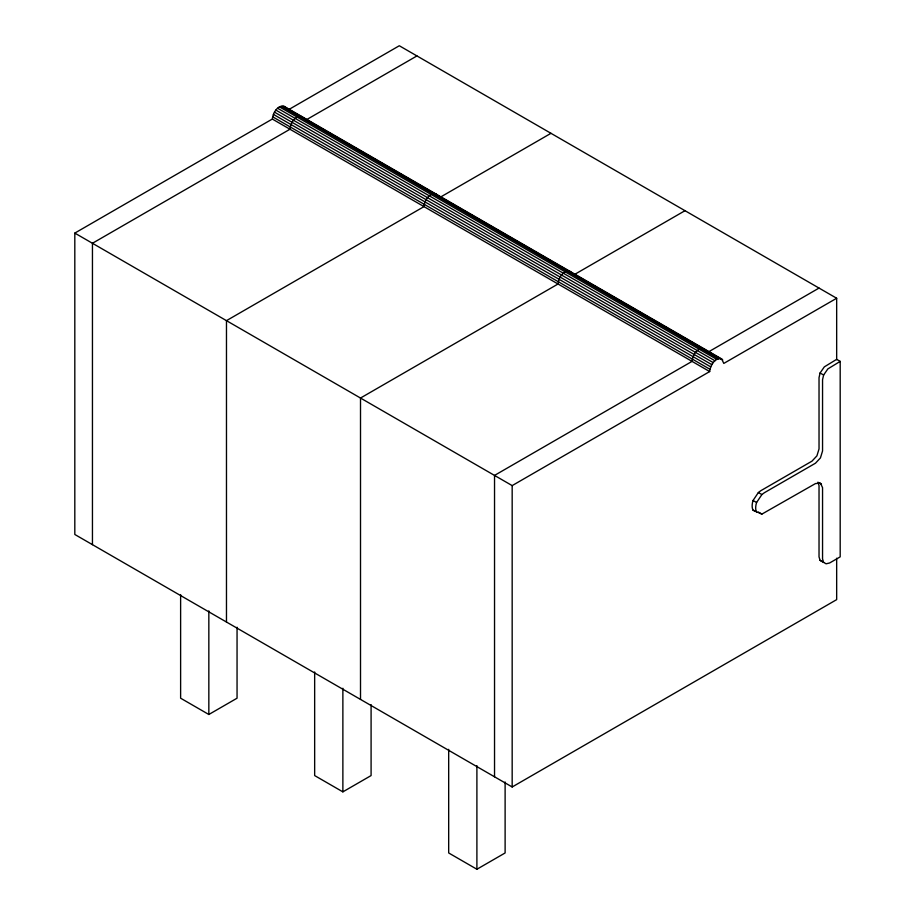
<?xml version="1.0" encoding="UTF-8"?>
<svg xmlns="http://www.w3.org/2000/svg" width="915" height="915" viewBox="0 0 915 915"><rect width="100%" height="100%" fill="white"/><g stroke="black" fill="none" stroke-linecap="round" stroke-linejoin="round"><path stroke-width="1.37" d="M836.665 558.219L836.665 599.634L512.171 786.98L74.813 534.474L74.813 233.096L272.327 119.053C272.819 113.185 277.451 104.756 284.325 106.437L721.672 358.943L723.799 363.415L836.665 298.256L836.665 359.675M74.813 233.096L512.171 485.602L709.685 371.559C710.177 365.691 714.809 357.262 721.672 358.943M820.08 372.988L819.028 377.678L819.028 448.945L816.912 455.864L811.971 461.16L760.823 490.692L758.363 492.522L753.068 500.471A14.285 8.246 -60 0 0 753.068 510.238L761.886 514.104L815.494 483.566L820.435 483.154L822.551 487.638L822.551 558.905L823.614 562.37L826.073 563.8L829.608 562.988L840.187 556.869L840.187 361.379L836.665 359.343L824.312 366.881L820.08 372.988L823.614 375.024L822.551 379.714L822.551 450.981L820.435 457.912L815.494 463.196L764.357 492.728L761.886 494.558L756.591 502.507A14.285 8.246 -60 0 0 756.591 512.274M823.614 375.024L827.846 368.917L840.187 361.379M288.888 109.491L399.306 45.75L836.665 298.256M306.525 119.682L416.943 55.929M440.55 197.057L550.967 133.316M574.586 274.443L684.992 210.69M708.61 351.818L819.028 288.076M180.621 594.578L180.621 698.202L208.837 714.489L237.054 698.202L237.054 627.232M314.657 671.965L314.657 775.577L342.873 791.864L371.09 775.577L371.09 704.607M448.682 749.339L448.682 852.963L476.898 869.25L505.114 852.963L505.114 781.993M822.551 561.764L820.08 560.335L819.028 556.869L819.028 485.602L817.964 482.136M753.068 510.238L755.71 511.153M282.907 106.026L722.736 359.961M281.145 106.231L718.504 358.737M279.384 106.838L716.742 359.343M277.622 108.267L714.981 360.773M275.861 110.097L713.208 362.603M274.443 112.133L711.801 364.639M273.391 114.375L710.749 366.881M272.681 116.823L710.04 369.328M272.327 119.053L709.685 371.559M819.142 482.823L821.498 484.172M758.363 492.522L761.886 494.558M753.068 500.471L756.591 502.507M758.363 512.068L761.886 514.104M820.08 560.335L823.614 562.37M705.099 349.77L704.047 348.752C697.173 347.082 692.541 355.512 692.049 361.379L494.535 475.411L494.535 776.801M571.074 272.396L570.011 271.378C563.137 269.696 558.516 278.137 558.024 284.005L360.51 398.036L360.51 699.415M437.038 195.009L435.986 193.991C429.112 192.322 424.491 200.751 423.988 206.618L226.474 320.65L226.474 622.04M303.014 117.635L301.961 116.617C295.088 114.935 290.455 123.376 289.964 129.244L92.449 243.276L92.449 544.654M284.325 106.437L285.377 107.455M512.171 485.602L512.171 786.98M476.898 765.638L476.898 869.25M342.873 688.252L342.873 791.864M208.837 610.877L208.837 714.489"/></g></svg>
